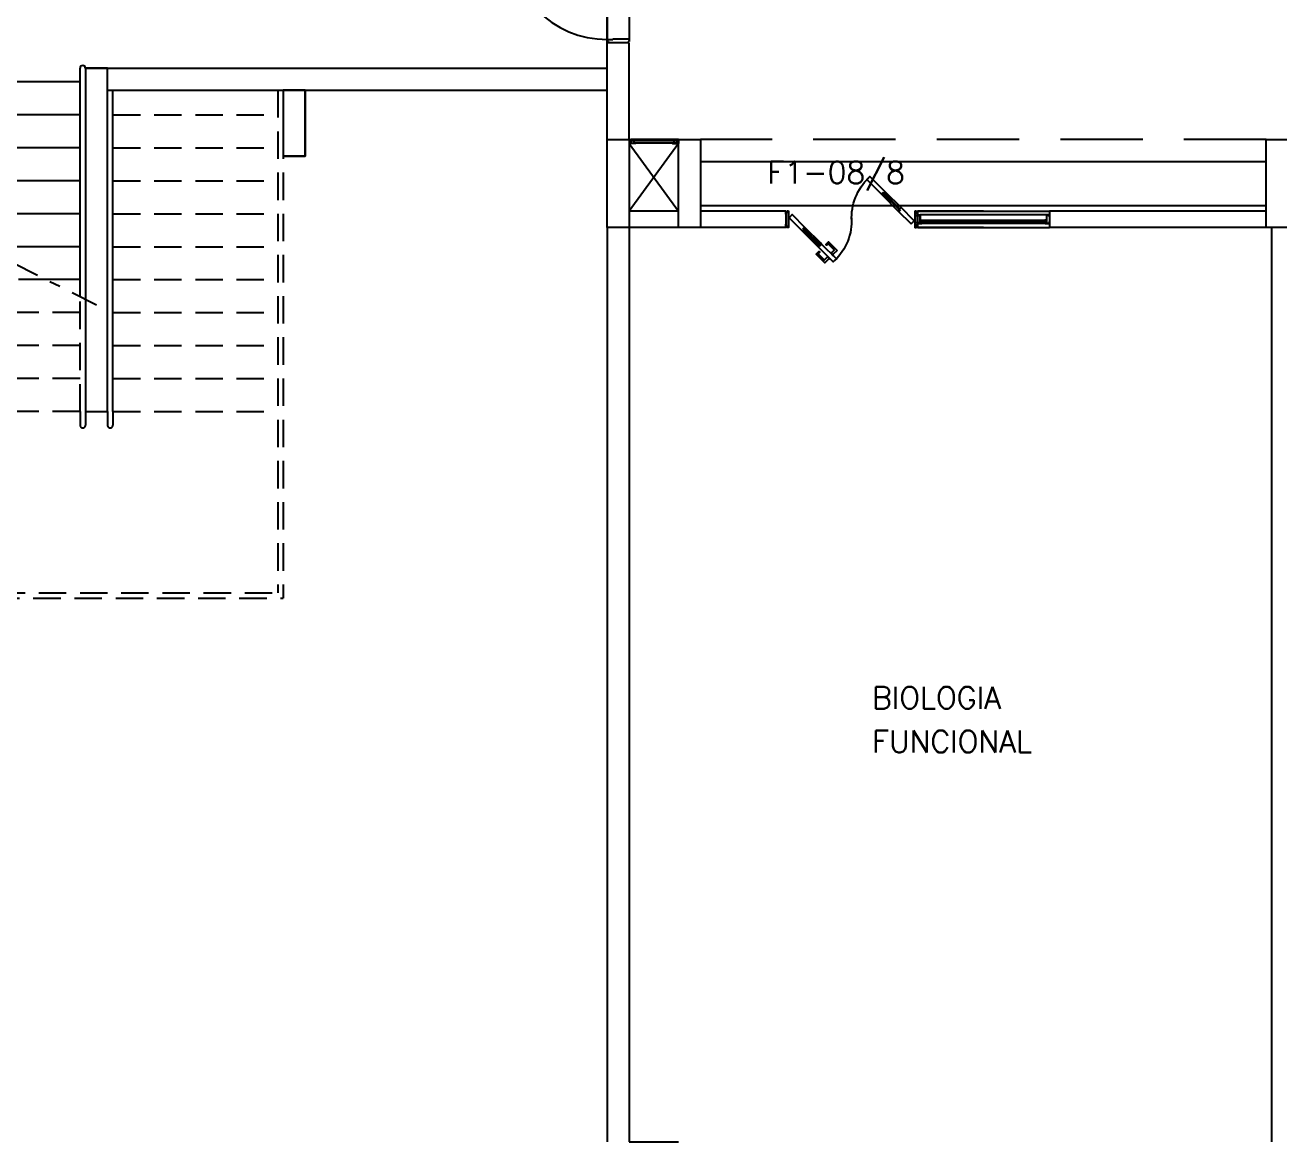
# Model space of a CAD drawing. Header units: millimetres. Extents: x 2801 to 3319, y 1187 to 1422.
# Drawn here: x 2967.02 to 2978.44, y 1314.35 to 1324.52 of the extents above; entities that cross this region are included whole.
import ezdxf

# ---------------------------------------------------------------- set-up
doc = ezdxf.new("R2010")
doc.units = ezdxf.units.MM
doc.linetypes.add('DASHDOT2', pattern=[0.5, 0.25, -0.125, 0, -0.125])
doc.linetypes.add('HIDDEN', pattern=[0.375, 0.25, -0.125])
for name, color, linetype in [('AR-ALV', 2, 'Continuous'), ('AR-CALÇADA', 1, 'Continuous'), ('AR-DASH', 1, 'DASHDOT2'), ('AR-ESCADA', 2, 'Continuous'), ('AR-ESQ', 1, 'Continuous'), ('AR-ESTC', 3, 'Continuous'), ('AR-PEITORIL', 1, 'Continuous'), ('AR-PF-maçaneta', 1, 'Continuous'), ('AR-PF-mov', 1, 'Continuous'), ('AR-PF-pm1', 2, 'Continuous'), ('AR-PF-soleira', 1, 'Continuous'), ('AR-PISO', 1, 'Continuous'), ('AR-PORTA', 1, 'Continuous'), ('AR-PROJ', 1, 'HIDDEN'), ('AR-SHAFT', 1, 'Continuous'), ('DT-ESQ-BAGUETE-C', 2, 'Continuous'), ('DT-ESQ-BAGUETE-V', 1, 'Continuous'), ('DT-ESQ-CHAPA DOBRADA-V', 1, 'Continuous'), ('DT-ESQ-MARCO-V', 1, 'Continuous'), ('DT-ESQ-PERFIL CADEIRA-C', 2, 'Continuous'), ('DT-ESQ-PERFIL CADEIRA-V', 1, 'Continuous'), ('DT-ESQ-PERFIL U-C', 2, 'Continuous'), ('DT-ESQ-VENEZIANA-C', 2, 'Continuous'), ('DT-ESQ-VENEZIANA-V', 2, 'Continuous'), ('DT-ESQ-VIDRO-C', 2, 'Continuous'), ('ENDEREÇO', 2, 'Continuous'), ('ES-GUARDACORPO', 1, 'Continuous'), ('ES-PILAR', 2, 'Continuous'), ('maçaneta', 1, 'Continuous'), ('mov', 1, 'Continuous'), ('PM-PERFIL U-C', 2, 'Continuous'), ('PM-VIDRO', 1, 'Continuous'), ('pm1', 2, 'Continuous'), ('pm2', 2, 'Continuous'), ('PROJ2', 1, 'HIDDEN'), ('TEXTO', 2, 'Continuous')]:
    doc.layers.add(name, color=color, linetype=linetype)
doc.styles.add('UNB-100', font='simplex.shx', dxfattribs={"height": 0.2})
doc.styles.add('UNB1-100', font='simplex.shx', dxfattribs={"height": 0.2})

# ---------------------------------------------------------------- blocks, each defined once
blk = doc.blocks.new('EF01-P')
at = {"layer": 'DT-ESQ-BAGUETE-C', "ltscale": 0.1}
for points in [[(0.002, 0.035), (0.015, 0.035), (0.015, 0.033), (0.002, 0.033), (0.002, 0.005), (0.015, 0.005), (0.015, 0.004), (0.002, 0.004, -0.414214), (0, 0.005), (0, 0.033, -0.414214)], [(0.448, 0.035), (0.435, 0.035), (0.435, 0.033), (0.448, 0.033), (0.448, 0.005), (0.435, 0.005), (0.435, 0.004), (0.448, 0.004, 0.414214), (0.45, 0.005), (0.45, 0.033, 0.414214)]]:
    blk.add_lwpolyline(points, format="xyb", close=True, dxfattribs=at)
at = {"layer": 'DT-ESQ-PERFIL CADEIRA-C', "color": 2, "ltscale": 0.1}
for points in [[(0.01, 0.002), (0.01, 0.003), (0.002, 0.003, 1), (0.002, 0), (0.015, 0, 0.414214), (0.016, 0.002), (0.016, 0.033), (0.043, 0.033)], [(0.407, 0.006), (0.432, 0.006), (0.432, 0.016), (0.433, 0.016), (0.433, 0.006, -0.414214), (0.432, 0.005), (0.407, 0.005), (0.394, 0.005, -1), (0.394, 0.008), (0.407, 0.008), (0.407, 0.02), (0.407, 0.032), (0.394, 0.032, -1), (0.394, 0.035), (0.407, 0.035), (0.433, 0.035, -0.414214), (0.435, 0.033), (0.435, 0.002), (0.448, 0.002)]]:
    blk.add_lwpolyline(points, format="xyb", dxfattribs=at)
at = {"layer": 'DT-ESQ-PERFIL CADEIRA-C', "ltscale": 0.1}
for points in [[(0.043, 0.006), (0.018, 0.006), (0.018, 0.016), (0.016, 0.016), (0.016, 0.006, 0.414214), (0.018, 0.005), (0.043, 0.005), (0.056, 0.005, 1), (0.056, 0.008), (0.043, 0.008), (0.043, 0.02), (0.043, 0.032), (0.056, 0.032, 1), (0.056, 0.035), (0.043, 0.035), (0.016, 0.035, 0.414214), (0.015, 0.033), (0.015, 0.002), (0.002, 0.002)], [(0.041, 0.02), (0.041, 0.032, -0.414214), (0.043, 0.033), (0.056, 0.033)], [(0.041, 0.02), (0.041, 0.008, 0.414214), (0.043, 0.006), (0.056, 0.006)], [(0.408, 0.02), (0.408, 0.032, 0.414214), (0.407, 0.033), (0.394, 0.033)], [(0.408, 0.02), (0.408, 0.008, -0.414214), (0.407, 0.006), (0.394, 0.006)], [(0.44, 0.002), (0.44, 0.003), (0.448, 0.003, -1), (0.448, 0), (0.435, 0, -0.414214), (0.433, 0.002), (0.433, 0.033), (0.407, 0.033)]]:
    blk.add_lwpolyline(points, format="xyb", dxfattribs=at)
at = {"layer": 'DT-ESQ-PERFIL CADEIRA-V', "ltscale": 0.1}
blk.add_line((0.015, 0), (0.435, 0), dxfattribs=at)
at = {"layer": 'DT-ESQ-VENEZIANA-C', "ltscale": 0.1}
for p, q in [((0.043, 0.011), (0.407, 0.011)), ((0.043, 0.009), (0.407, 0.009))]:
    blk.add_line(p, q, dxfattribs=at)
at = {"layer": 'DT-ESQ-VENEZIANA-V', "ltscale": 0.1}
blk.add_line((0.043, 0.031), (0.407, 0.031), dxfattribs=at)
blk = doc.blocks.new('ES-2P-2PAV-E')
blk.add_line((-2.75, -0.95), (-2.95, -0.95))
at = {"layer": 'AR-DASH'}
for p, q in [((-5.578, -2.445), (-6.569, -1.865)), ((-5.462, -2.571), (-5.578, -2.393)), ((-5.578, -2.393), (-5.578, -2.445)), ((-4.649, -2.906), (-5.48, -2.491)), ((-5.48, -2.491), (-5.462, -2.571))]:
    blk.add_line(p, q, dxfattribs=at)
at = {"layer": 'AR-ESTC'}
for points in [[(-4.55, -1.325), (-4.55, -1.295), (-4.55, -0.75), (-4.75, -0.75), (-4.75, -1.295), (-4.75, -1.325), (-4.75, -3.875), (-4.55, -3.875)], [(-2.75, -0.95), (-2.95, -0.95), (-2.95, -1.55), (-2.75, -1.55)]]:
    blk.add_lwpolyline(points, close=True, dxfattribs=at)
at = {"layer": 'AR-PISO'}
blk.add_line((0, -0.75), (0, 0.75), dxfattribs=at)
at = {"layer": 'AR-PISO', "color": 2}
for p, q in [((-4.8, -0.875), (-6.3, -0.875)), ((-4.8, -1.175), (-6.3, -1.175)), ((-4.8, -1.475), (-6.3, -1.475)), ((-4.8, -1.775), (-6.3, -1.775)), ((-4.8, -2.075), (-6.21, -2.075)), ((-4.8, -2.375), (-5.697, -2.375)), ((-4.8, -2.675), (-5.111, -2.675))]:
    blk.add_line(p, q, dxfattribs=at)
at = {"layer": 'ES-GUARDACORPO', "color": 2}
for p, q in [((-6.35, 0.8), (0, 0.8)), ((-6.35, 0.8), (-6.35, -1.993)), ((-6.3, 0.75), (0, 0.75)), ((-6.3, 0.75), (-6.3, -2.023)), ((-4.8, -0.875), (-4.8, -0.75)), ((-4.75, -0.75), (0, -0.75)), ((-4.8, -2.83), (-4.8, -0.875)), ((-4.55, -0.95), (0, -0.95))]:
    blk.add_line(p, q, dxfattribs=at)
at = {"layer": 'ES-GUARDACORPO'}
for p, q in [((0, 0.8), (0, 0.8)), ((0, 0.8), (0, 0.75)), ((-4.75, -0.75), (-4.55, -0.75)), ((0, -0.95), (0, -0.75)), ((-4.5, -3.875), (-4.5, -0.95))]:
    blk.add_line(p, q, dxfattribs=at)
at = {"layer": 'ES-GUARDACORPO', "color": 2}
blk.add_arc((-4.775, -0.75), 0.025, 0, 180, dxfattribs=at)
at = {"layer": 'ES-PILAR'}
for p, q in [((-2.75, -0.95), (-2.75, -1.55)), ((-2.75, -1.55), (-2.95, -1.55))]:
    blk.add_line(p, q, dxfattribs=at)
at = {"layer": 'PROJ2'}
for p, q in [((-3, -0.95), (-3, -5.525)), ((-2.95, -0.95), (-2.95, -5.575)), ((-4.5, -1.175), (-3, -1.175)), ((-4.5, -1.475), (-3, -1.475)), ((-4.5, -1.775), (-3, -1.775)), ((-6.35, -1.993), (-6.35, -5.575)), ((-6.3, -2.023), (-6.3, -5.525)), ((-4.5, -2.075), (-3, -2.075)), ((-5.697, -2.375), (-6.3, -2.375)), ((-4.5, -2.375), (-3, -2.375)), ((-5.111, -2.675), (-6.3, -2.675)), ((-4.5, -2.675), (-3, -2.675)), ((-4.8, -3.875), (-4.8, -2.83)), ((-4.8, -2.975), (-6.3, -2.975)), ((-4.5, -2.975), (-3, -2.975)), ((-4.8, -3.275), (-6.3, -3.275)), ((-4.5, -3.275), (-3, -3.275)), ((-4.8, -3.575), (-6.3, -3.575)), ((-4.5, -3.575), (-3, -3.575)), ((-4.8, -3.875), (-6.3, -3.875)), ((-4.8, -3.875), (-4.8, -4)), ((-4.75, -3.875), (-4.75, -4)), ((-4.55, -3.875), (-4.55, -4)), ((-4.5, -3.875), (-3, -3.875)), ((-4.5, -3.875), (-4.5, -4)), ((-6.35, -5.575), (-2.95, -5.575)), ((-6.3, -5.525), (-3, -5.525))]:
    blk.add_line(p, q, dxfattribs=at)
for centre in [(-4.775, -4), (-4.525, -4)]:
    blk.add_arc(centre, 0.025, 180, 0, dxfattribs=at)
blk = doc.blocks.new('pcf-alv-01p-dir')
at = {"layer": 'AR-PF-maçaneta'}
blk.add_line((0.83, 0.342), (0.83, 0.957), dxfattribs=at)
for points in [[(0.83, 0.357), (0.87, 0.357), (0.87, 0.342), (0.81, 0.342), (0.81, 0.957), (0.87, 0.957), (0.87, 0.942), (0.83, 0.942)], [(0.87, 0.957), (0.855, 0.957), (0.855, 0.962), (0.865, 0.967), (0.88, 0.967), (0.88, 0.932), (0.865, 0.932), (0.855, 0.937), (0.855, 0.942), (0.87, 0.942)], [(0.87, 0.342), (0.855, 0.342), (0.855, 0.337), (0.865, 0.332), (0.88, 0.332), (0.88, 0.367), (0.865, 0.367), (0.855, 0.362), (0.855, 0.357), (0.87, 0.357)]]:
    blk.add_lwpolyline(points, dxfattribs=at)
at = {"layer": 'AR-PF-mov'}
blk.add_arc((0.93, 0.2), 0.9, 90, 180, dxfattribs=at)
at = {"layer": 'AR-PF-pm1'}
for p, q in [((0, 0.01), (0, 0.19)), ((0.01, 0.19), (0, 0.19)), ((0.01, 0.2), (0.03, 0.2)), ((0.01, 0.2), (0.01, 0.19)), ((0.03, 0.2), (0.03, 0.15)), ((0.03, 0.15), (0.035, 0.15)), ((0.035, 0.15), (0.035, 0)), ((0.93, 0.15), (0.925, 0.15)), ((0.925, 0.15), (0.925, 0)), ((0.95, 0.2), (0.93, 0.2)), ((0.93, 0.2), (0.93, 0.15)), ((0.95, 0.2), (0.95, 0.19)), ((0.95, 0.19), (0.96, 0.19)), ((0.96, 0.01), (0.96, 0.19)), ((0.01, 0.01), (0, 0.01)), ((0.01, 0), (0.01, 0.01)), ((0.035, 0), (0.01, 0)), ((0.925, 0), (0.95, 0)), ((0.95, 0), (0.95, 0.01)), ((0.95, 0.01), (0.96, 0.01))]:
    blk.add_line(p, q, dxfattribs=at)
blk.add_lwpolyline([(0.88, 1.1), (0.88, 0.2), (0.93, 0.2), (0.93, 1.1)], close=True, dxfattribs=at)
at = {"layer": 'AR-PF-soleira'}
for p, q in [((0.88, 0.2), (0.03, 0.2)), ((0.925, 0), (0.035, 0))]:
    blk.add_line(p, q, dxfattribs=at)
blk = doc.blocks.new('EF05B-P')
at = {"layer": 'DT-ESQ-BAGUETE-C', "ltscale": 0.1}
for points in [[(0.039, -0.05), (0.0255, -0.05), (0.0255, -0.0485), (0.039, -0.0485), (0.039, -0.0365), (0.0255, -0.0365), (0.0255, -0.035), (0.039, -0.035, -0.4142136), (0.0405, -0.0365), (0.0405, -0.0485, -0.4142136)], [(1.161, -0.05), (1.1745, -0.05), (1.1745, -0.0485), (1.161, -0.0485), (1.161, -0.0365), (1.1745, -0.0365), (1.1745, -0.035), (1.161, -0.035, 0.4142136), (1.1595, -0.0365), (1.1595, -0.0485, 0.4142136)]]:
    blk.add_lwpolyline(points, format="xyb", close=True, dxfattribs=at)
at = {"layer": 'DT-ESQ-BAGUETE-V', "ltscale": 0.1}
blk.add_line((1.161, -0.05), (0.039, -0.05), dxfattribs=at)
at = {"layer": 'DT-ESQ-CHAPA DOBRADA-V', "ltscale": 0.1}
blk.add_line((1.16, -0.067), (0.04, -0.067), dxfattribs=at)
at = {"layer": 'DT-ESQ-MARCO-V', "ltscale": 0.1}
for p, q in [((0.0235, -0.035), (1.1765, -0.035)), ((0.0235, -0.115), (1.1765, -0.115))]:
    blk.add_line(p, q, dxfattribs=at)
at = {"layer": 'DT-ESQ-PERFIL U-C', "ltscale": 0.1}
for points in [[(0.025, -0.0655), (0.025, -0.0655, 0.4142136), (0.0235, -0.067), (0.0235, -0.1135), (0.0015, -0.1135), (0.0015, -0.1), (0, -0.1), (0, -0.1135, 0.4142136), (0.0015, -0.115), (0.0235, -0.115, 0.4142136), (0.025, -0.1135), (0.025, -0.067), (0.04, -0.067, 1), (0.04, -0.064), (0.025, -0.064), (0.025, -0.0365, 0.4142136), (0.0235, -0.035), (0.0015, -0.035, 0.4142136), (0, -0.0365), (0, -0.05), (0.0015, -0.05), (0.0015, -0.0365), (0.0235, -0.0365), (0.0235, -0.064, 0.4142136), (0.025, -0.0655), (0.04, -0.0655)], [(1.175, -0.0655), (1.175, -0.0655, -0.4142136), (1.1765, -0.067), (1.1765, -0.1135), (1.1985, -0.1135), (1.1985, -0.1), (1.2, -0.1), (1.2, -0.1135, -0.4142136), (1.1985, -0.115), (1.1765, -0.115, -0.4142136), (1.175, -0.1135), (1.175, -0.067), (1.16, -0.067, -1), (1.16, -0.064), (1.175, -0.064), (1.175, -0.0365, -0.4142136), (1.1765, -0.035), (1.1985, -0.035, -0.4142136), (1.2, -0.0365), (1.2, -0.05), (1.1985, -0.05), (1.1985, -0.0365), (1.1765, -0.0365), (1.1765, -0.064, -0.4142136), (1.175, -0.0655), (1.16, -0.0655)]]:
    blk.add_lwpolyline(points, format="xyb", dxfattribs=at)
at = {"layer": 'DT-ESQ-VIDRO-C', "ltscale": 0.1}
blk.add_lwpolyline([(0.027, -0.062), (0.027, -0.052), (1.173, -0.052), (1.173, -0.062)], close=True, dxfattribs=at)
blk = doc.blocks.new('PM7B')
at = {"layer": 'maçaneta'}
for points in [[(0.732, -0.208), (0.771, -0.247), (0.785, -0.233), (0.758, -0.206, -0.414214), (0.758, -0.204), (0.813, -0.148), (0.827, -0.162), (0.834, -0.155), (0.81, -0.13)], [(0.806, -0.282), (0.845, -0.321), (0.923, -0.243), (0.898, -0.219), (0.891, -0.226), (0.905, -0.24), (0.849, -0.295, -0.414214), (0.847, -0.295), (0.82, -0.268)], [(0.845, -0.321), (0.806, -0.282), (0.82, -0.268), (0.847, -0.295, 0.414214), (0.849, -0.295), (0.905, -0.24), (0.891, -0.226), (0.898, -0.219), (0.923, -0.243)]]:
    blk.add_lwpolyline(points, format="xyb", close=True, dxfattribs=at)
for points in [[(0.792, -0.226), (0.764, -0.254), (0.767, -0.258), (0.795, -0.229)], [(0.792, -0.226), (0.764, -0.254), (0.767, -0.258), (0.795, -0.229)], [(0.827, -0.261), (0.799, -0.289), (0.795, -0.286), (0.824, -0.258)], [(0.827, -0.261), (0.799, -0.289), (0.795, -0.286), (0.824, -0.258)]]:
    blk.add_lwpolyline(points, close=True, dxfattribs=at)
at = {"layer": 'mov'}
for centre, start, end in [((0.099, 0.089), 356.8029, 46.3992), ((1.101, 0.061), 176.8029, 226.3992)]:
    blk.add_arc(centre, 0.501, start, end, dxfattribs=at)
at = {"layer": 'PM-PERFIL U-C'}
for p, q in [((0, 0.12), (0, 0.139)), ((0.002, 0.12), (0, 0.12)), ((0.001, 0.14), (0.01, 0.14)), ((0.01, 0.138), (0.002, 0.138)), ((0.002, 0.138), (0.002, 0.12)), ((0.01, 0.14), (0.01, 0.149)), ((0.012, 0.15), (0.023, 0.15)), ((0.023, 0.148), (0.012, 0.148)), ((0.012, 0.148), (0.012, 0.139)), ((0.023, 0.148), (0.023, 0.002)), ((0.025, 0.149), (0.025, 0.001)), ((1.175, 0.149), (1.175, 0.001)), ((1.188, 0.15), (1.176, 0.15)), ((1.177, 0.148), (1.188, 0.148)), ((1.177, 0.148), (1.177, 0.002)), ((1.188, 0.148), (1.188, 0.139)), ((1.189, 0.138), (1.198, 0.138)), ((1.19, 0.14), (1.19, 0.149)), ((1.198, 0.14), (1.19, 0.14)), ((1.198, 0.138), (1.198, 0.12)), ((1.198, 0.12), (1.2, 0.12)), ((1.2, 0.12), (1.2, 0.139)), ((0, 0.012), (0, 0.03)), ((0, 0.03), (0.002, 0.03)), ((0.01, 0.01), (0.001, 0.01)), ((0.002, 0.03), (0.002, 0.012)), ((0.002, 0.012), (0.01, 0.012)), ((0.01, 0.001), (0.01, 0.01)), ((0.012, 0.01), (0.012, 0.002)), ((0.012, 0.002), (0.023, 0.002)), ((0.023, 0), (0.012, 0)), ((1.188, 0.002), (1.177, 0.002)), ((1.176, 0), (1.188, 0)), ((1.188, 0.01), (1.188, 0.002)), ((1.198, 0.012), (1.189, 0.012)), ((1.19, 0.01), (1.198, 0.01)), ((1.19, 0.001), (1.19, 0.01)), ((1.198, 0.03), (1.198, 0.012)), ((1.2, 0.03), (1.198, 0.03)), ((1.2, 0.012), (1.2, 0.03))]:
    blk.add_line(p, q, dxfattribs=at)
for centre, start, end in [((0.001, 0.139), 90, 180), ((0.012, 0.149), 90, 180), ((0.01, 0.139), 270, 0), ((0.023, 0.149), 0, 90), ((1.176, 0.149), 90, 180), ((1.188, 0.149), 0, 90), ((1.189, 0.139), 180, 270), ((1.198, 0.139), 0, 90), ((0.001, 0.012), 180, 270), ((0.01, 0.01), 0, 90), ((0.012, 0.001), 180, 270), ((0.023, 0.001), 269.9386, 0), ((1.176, 0.001), 180, 270.0614), ((1.189, 0.01), 90, 180), ((1.188, 0.001), 270, 0), ((1.198, 0.012), 270, 0)]:
    blk.add_arc(centre, 0.0015, start, end, dxfattribs=at)
at = {"layer": 'PM-VIDRO'}
for p, q in [((0.161, 0.171), (0.302, 0.312)), ((0.309, 0.305), (0.168, 0.164)), ((0.891, -0.155), (1.032, -0.014)), ((1.039, -0.021), (0.898, -0.162))]:
    blk.add_line(p, q, dxfattribs=at)
at = {"layer": 'pm1'}
for p, q in [((0.302, 0.312), (0.291, 0.323)), ((0.302, 0.312), (0.309, 0.319)), ((0.327, 0.302), (0.309, 0.319)), ((0.316, 0.312), (0.309, 0.305)), ((0.32, 0.294), (0.309, 0.305)), ((0.327, 0.302), (0.32, 0.294)), ((0.03, 0.061), (0.15, 0.181)), ((0.178, 0.153), (0.058, 0.033)), ((0.15, 0.181), (0.161, 0.171)), ((0.154, 0.164), (0.161, 0.171)), ((0.171, 0.146), (0.154, 0.164)), ((0.168, 0.164), (0.161, 0.157)), ((0.168, 0.164), (0.178, 0.153)), ((0.178, 0.153), (0.171, 0.146)), ((0.058, 0.033), (0.03, 0.061)), ((1.022, -0.003), (1.029, 0.004)), ((1.029, 0.004), (1.046, -0.014)), ((1.032, -0.014), (1.039, -0.007)), ((1.046, -0.014), (1.039, -0.021)), ((0.873, -0.152), (0.88, -0.144)), ((0.873, -0.152), (0.891, -0.169)), ((0.88, -0.144), (0.891, -0.155)), ((0.884, -0.162), (0.891, -0.155)), ((0.898, -0.162), (0.891, -0.169)), ((0.898, -0.162), (0.909, -0.173))]:
    blk.add_line(p, q, dxfattribs=at)
for points in [[(0.291, 0.323), (0.433, 0.464), (0.461, 0.436), (0.32, 0.294)], [(1.032, -0.014), (1.022, -0.003), (1.142, 0.117), (1.17, 0.089), (1.05, -0.031), (1.039, -0.021)], [(0.909, -0.173), (0.767, -0.314), (0.739, -0.286), (0.873, -0.152)]]:
    blk.add_lwpolyline(points, dxfattribs=at)
at = {"layer": 'pm2'}
for p, q in [((0.15, 0.181), (0.291, 0.323)), ((0.32, 0.294), (0.178, 0.153)), ((0.88, -0.144), (1.022, -0.003)), ((1.05, -0.031), (0.909, -0.173))]:
    blk.add_line(p, q, dxfattribs=at)

msp = doc.modelspace()

# ---------------------------------------------------------------- linework, layer by layer
at = {"layer": 'AR-ALV'}
for p, q in [((2972.325, 1323.475), (2972.325, 1324.357)), ((2972.525, 1324.357), (2972.325, 1324.357)), ((2972.525, 1323.475), (2972.525, 1324.357)), ((2972.975, 1322.825), (2972.525, 1322.825)), ((2972.975, 1322.825), (2972.525, 1322.825)), ((2973.95, 1322.825), (2973.175, 1322.825)), ((2973.95, 1322.825), (2973.95, 1322.675)), ((2975.15, 1322.825), (2975.15, 1322.675)), ((2975.75, 1322.825), (2975.15, 1322.825)), ((2978.325, 1322.825), (2976.35, 1322.825)), ((2976.35, 1322.825), (2976.35, 1322.675)), ((2972.325, 1322.675), (2972.325, 1314.35)), ((2972.525, 1322.675), (2972.525, 1314.35)), ((2972.975, 1322.675), (2972.525, 1322.675)), ((2973.95, 1322.675), (2973.175, 1322.675)), ((2975.75, 1322.675), (2975.15, 1322.675)), ((2978.375, 1322.675), (2976.35, 1322.675)), ((2978.375, 1314.35), (2978.375, 1322.675)), ((2972.525, 1319), (2972.525, 1314.35)), ((2972.525, 1314.35), (2972.975, 1314.35))]:
    msp.add_line(p, q, dxfattribs=at)
at = {"layer": 'AR-CALÇADA'}
msp.add_arc((2968.075, 1315.15), 2.2, 180, 270, dxfattribs=at)
at = {"layer": 'AR-ESTC'}
for points in [[(2972.325, 1322.675), (2972.325, 1323.475), (2972.525, 1323.475), (2972.525, 1322.675)], [(2972.975, 1322.675), (2972.975, 1323.475), (2973.175, 1323.475), (2973.175, 1322.675)], [(2978.325, 1322.675), (2978.325, 1323.475), (2978.525, 1323.475), (2978.525, 1322.675)]]:
    msp.add_lwpolyline(points, close=True, dxfattribs=at)
at = {"layer": 'AR-PEITORIL'}
for p, q in [((2975.15, 1322.825), (2976.35, 1322.825)), ((2975.15, 1322.675), (2976.35, 1322.675))]:
    msp.add_line(p, q, dxfattribs=at)
at = {"layer": 'AR-PROJ', "ltscale": 3}
msp.add_line((3032.325, 1323.475), (2973.175, 1323.475), dxfattribs=at)
at = {"layer": 'AR-SHAFT'}
for p, q in [((2972.975, 1323.441), (2972.525, 1322.825)), ((2972.526, 1323.44), (2972.975, 1322.825)), ((2973.175, 1323.275), (2978.325, 1323.275)), ((2973.175, 1322.875), (2978.325, 1322.875))]:
    msp.add_line(p, q, dxfattribs=at)

# ---------------------------------------------------------------- block references
at = {"layer": 'AR-ESCADA'}
msp.add_blockref('ES-2P-2PAV-E', (2972.325, 1324.875), dxfattribs=at)
at = {"layer": 'AR-ESQ', "rotation": 180}
for name, p in [('EF01-P', (2972.975, 1323.475)), ('EF05B-P', (2976.35, 1322.675))]:
    msp.add_blockref(name, p, dxfattribs=at)
at = {"layer": 'AR-PORTA', "rotation": 90}
msp.add_blockref('pcf-alv-01p-dir', (2972.525, 1324.357), dxfattribs=at)
at = {"layer": 'AR-PORTA', "xscale": -1}
msp.add_blockref('PM7B', (2975.15, 1322.675), dxfattribs=at)

# ---------------------------------------------------------------- texts
at = {"layer": 'ENDEREÇO', "style": 'UNB1-100'}
msp.add_text('F1-08/8', height=0.2, dxfattribs=at).set_placement((2973.783, 1323.077))
at = {"layer": 'TEXTO', "style": 'UNB-100'}
for s, p in [('BIOLOGIA', (2974.736, 1318.294)), ('FUNCIONAL', (2974.736, 1317.896))]:
    msp.add_text(s, height=0.2, dxfattribs=at).set_placement(p)

doc.saveas('drawing.dxf')
